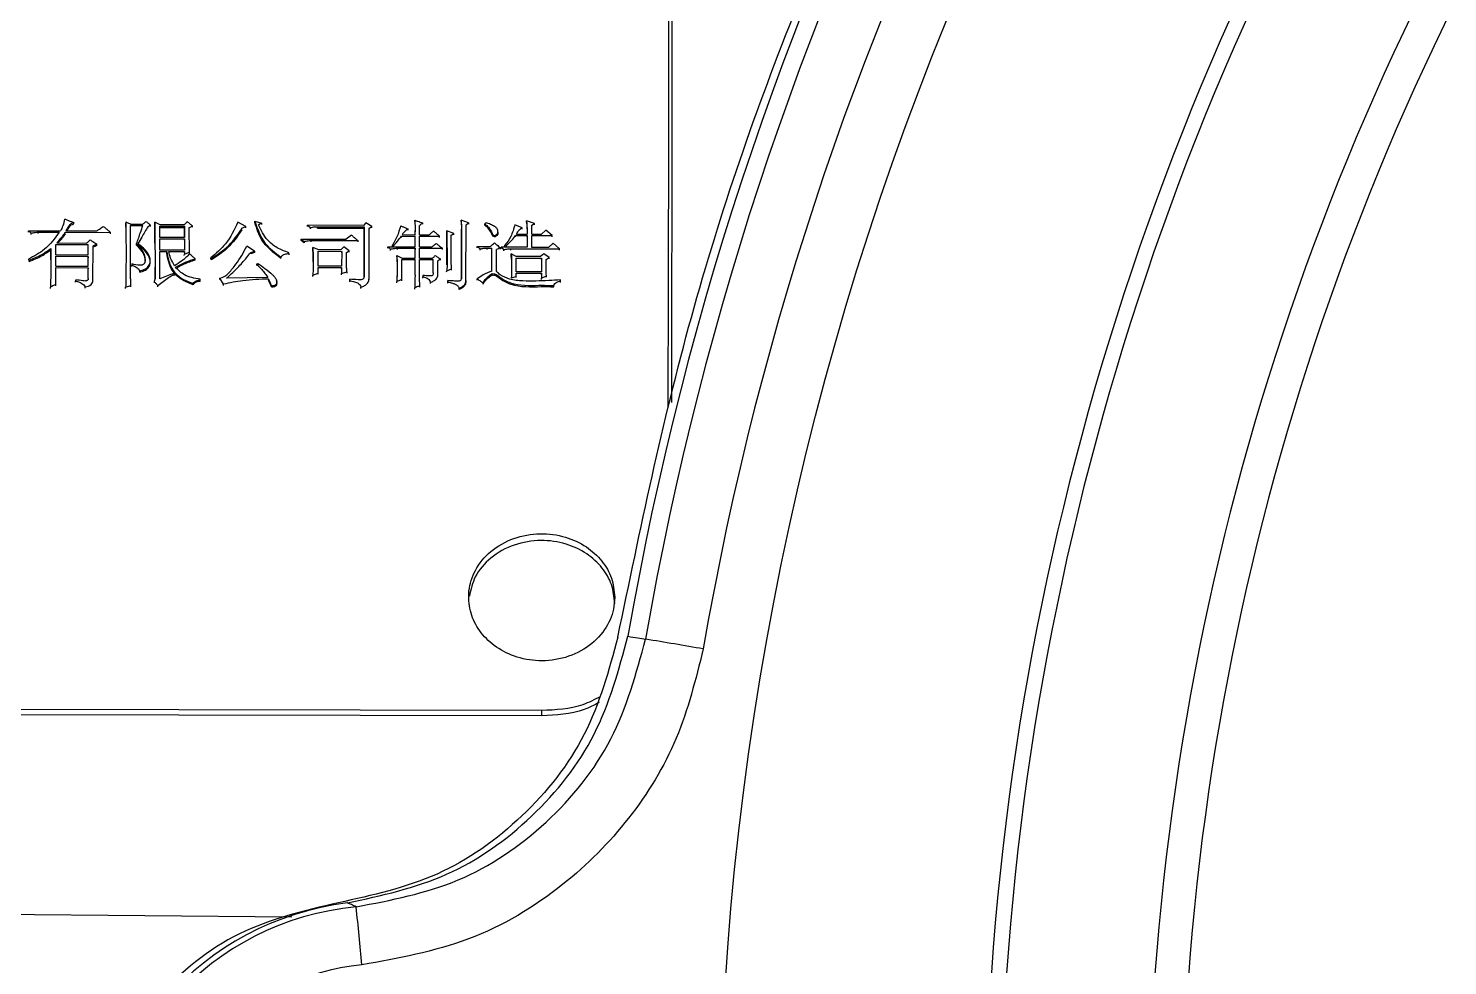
# Model space of a CAD drawing. Header units: millimetres. Extents: x 2320 to 4000, y 933 to 2121.
# Drawn here: x 2710.05 to 2753.76, y 1889.8 to 1918.67 of the extents above; entities that cross this region are included whole.
import ezdxf

# ---------------------------------------------------------------- set-up
doc = ezdxf.new("R2010")
doc.units = ezdxf.units.MM

msp = doc.modelspace()

# ---------------------------------------------------------------- linework, layer by layer
at = {"color": 7, "linetype": 'Continuous', "lineweight": 25}
for p, q in [((2710.051, 1912.391), (2710.052, 1912.433)), ((2710.052, 1912.433), (2711.036, 1912.431)), ((2711.209, 1912.43), (2712.161, 1912.429)), ((2711.447, 1912.646), (2711.447, 1912.688)), ((2713.048, 1912.711), (2713.048, 1912.669)), ((2713.05, 1912.542), (2713.048, 1912.669)), ((2713.198, 1911.195), (2713.2, 1912.596)), ((2713.2, 1912.596), (2713.578, 1912.595)), ((2713.21, 1912.64), (2713.578, 1912.639)), ((2713.729, 1912.517), (2713.73, 1912.559)), ((2714.097, 1912.576), (2714.855, 1912.575)), ((2714.097, 1912.229), (2714.097, 1912.576)), ((2714.097, 1912.534), (2714.854, 1912.533)), ((2714.844, 1912.619), (2714.108, 1912.621)), ((2714.855, 1912.575), (2714.854, 1912.228)), ((2714.854, 1912.228), (2714.854, 1912.533)), ((2716.748, 1912.562), (2716.499, 1912.696)), ((2716.628, 1912.468), (2716.629, 1912.509)), ((2716.629, 1912.509), (2716.748, 1912.562)), ((2717.029, 1912.689), (2717.029, 1912.731)), ((2718.651, 1912.562), (2718.652, 1912.603)), ((2718.652, 1912.603), (2718.738, 1912.532)), ((2720.371, 1912.6), (2718.652, 1912.603)), ((2718.738, 1912.49), (2718.738, 1912.532)), ((2718.954, 1912.558), (2720.393, 1912.556)), ((2718.954, 1912.516), (2718.954, 1912.558)), ((2718.954, 1912.516), (2720.393, 1912.514)), ((2720.447, 1912.68), (2720.371, 1912.6)), ((2720.393, 1912.556), (2720.391, 1911.021)), ((2720.391, 1911.02), (2720.393, 1912.514)), ((2720.631, 1912.564), (2720.447, 1912.68)), ((2720.543, 1910.976), (2720.544, 1912.511)), ((2720.544, 1912.511), (2720.631, 1912.564)), ((2721.745, 1912.449), (2721.745, 1912.491)), ((2721.961, 1912.313), (2721.961, 1912.446)), ((2721.961, 1912.446), (2721.961, 1912.405)), ((2722.102, 1912.313), (2722.102, 1912.597)), ((2723.151, 1912.346), (2722.935, 1912.427)), ((2723.606, 1912.674), (2723.379, 1912.763)), ((2723.389, 1912.488), (2723.388, 1910.979)), ((2723.388, 1910.978), (2723.389, 1912.446)), ((2723.389, 1912.446), (2723.389, 1912.488)), ((2723.528, 1910.943), (2723.53, 1912.612)), ((2723.53, 1912.612), (2723.606, 1912.674)), ((2724.114, 1912.604), (2724.114, 1912.647)), ((2724.513, 1912.425), (2724.513, 1912.434)), ((2725.261, 1912.52), (2725.034, 1912.618)), ((2725.261, 1912.479), (2725.261, 1912.52)), ((2725.64, 1912.662), (2725.391, 1912.742)), ((2725.553, 1912.608), (2725.64, 1912.662)), ((2725.553, 1912.333), (2725.553, 1912.608)), ((2725.985, 1912.448), (2725.856, 1912.332)), ((2726.18, 1912.287), (2725.985, 1912.448)), ((2710.138, 1912.32), (2710.138, 1912.361)), ((2710.354, 1912.388), (2711.003, 1912.386)), ((2710.354, 1912.346), (2710.354, 1912.388)), ((2710.895, 1912.013), (2711.89, 1912.011)), ((2710.895, 1911.691), (2710.895, 1912.013)), ((2710.927, 1912.057), (2711.847, 1912.055)), ((2711.187, 1912.386), (2712.583, 1912.383)), ((2711.187, 1912.345), (2711.187, 1912.386)), ((2711.89, 1911.69), (2711.89, 1912.011)), ((2713.383, 1911.994), (2713.383, 1912.035)), ((2714.854, 1912.228), (2714.097, 1912.229)), ((2714.097, 1912.185), (2714.854, 1912.184)), ((2714.097, 1911.837), (2714.097, 1912.185)), ((2714.854, 1912.184), (2714.854, 1911.836)), ((2718.456, 1912.177), (2718.543, 1912.106)), ((2718.456, 1912.177), (2719.841, 1912.174)), ((2718.456, 1912.135), (2718.456, 1912.177)), ((2718.543, 1912.064), (2718.456, 1912.135)), ((2718.759, 1912.132), (2720.198, 1912.129)), ((2718.759, 1912.091), (2718.759, 1912.132)), ((2720.003, 1912.299), (2719.841, 1912.174)), ((2721.268, 1911.953), (2721.269, 1911.994)), ((2721.539, 1912.269), (2721.961, 1912.268)), ((2721.539, 1912.228), (2721.539, 1912.269)), ((2721.561, 1912.314), (2721.961, 1912.313)), ((2721.961, 1911.939), (2721.961, 1912.268)), ((2722.102, 1912.313), (2722.394, 1912.312)), ((2722.102, 1912.268), (2722.718, 1912.267)), ((2722.102, 1911.939), (2722.102, 1912.268)), ((2723.075, 1912.293), (2723.151, 1912.346)), ((2723.075, 1911.464), (2723.075, 1912.293)), ((2724.513, 1912.392), (2724.513, 1912.416)), ((2724.73, 1911.987), (2724.773, 1911.978)), ((2724.73, 1911.946), (2724.73, 1911.987)), ((2725.055, 1912.289), (2725.412, 1912.289)), ((2725.088, 1912.334), (2725.412, 1912.333)), ((2725.412, 1912.289), (2725.412, 1911.924)), ((2725.412, 1912.248), (2725.412, 1912.289)), ((2725.552, 1911.923), (2725.553, 1912.289)), ((2725.553, 1912.333), (2725.856, 1912.332)), ((2725.553, 1912.289), (2726.18, 1912.287)), ((2726.212, 1912.056), (2726.071, 1911.922)), ((2726.407, 1911.877), (2726.212, 1912.056)), ((2710.743, 1911.848), (2710.743, 1911.888)), ((2710.894, 1911.343), (2710.895, 1911.647)), ((2710.895, 1911.691), (2711.89, 1911.69)), ((2710.895, 1911.647), (2711.89, 1911.645)), ((2711.889, 1911.341), (2711.89, 1911.645)), ((2711.89, 1911.645), (2711.889, 1911.605)), ((2712.04, 1910.901), (2712.041, 1911.966)), ((2714.096, 1910.951), (2714.097, 1911.793)), ((2714.854, 1911.836), (2714.097, 1911.837)), ((2714.097, 1911.793), (2714.313, 1911.792)), ((2714.313, 1911.752), (2714.313, 1911.792)), ((2714.378, 1911.792), (2714.854, 1911.791)), ((2714.853, 1911.671), (2714.854, 1911.711)), ((2714.854, 1911.791), (2714.854, 1911.711)), ((2715.189, 1911.528), (2715.189, 1911.568)), ((2715.665, 1911.602), (2715.686, 1911.575)), ((2715.665, 1911.562), (2715.665, 1911.602)), ((2717.017, 1911.805), (2716.779, 1911.957)), ((2716.898, 1911.761), (2717.017, 1911.805)), ((2717.017, 1911.764), (2716.898, 1911.72)), ((2716.898, 1911.721), (2716.898, 1911.761)), ((2718.077, 1911.732), (2718.077, 1911.759)), ((2718.077, 1911.732), (2718.077, 1911.692)), ((2718.997, 1911.846), (2718.813, 1911.918)), ((2718.975, 1911.802), (2719.7, 1911.8)), ((2718.975, 1911.346), (2718.975, 1911.802)), ((2719.678, 1911.845), (2718.997, 1911.846)), ((2719.765, 1911.934), (2719.678, 1911.845)), ((2719.7, 1911.8), (2719.699, 1911.344)), ((2719.927, 1911.818), (2719.765, 1911.934)), ((2719.851, 1911.764), (2719.927, 1911.818)), ((2719.851, 1911.389), (2719.851, 1911.764)), ((2721.117, 1911.94), (2721.961, 1911.939)), ((2721.117, 1911.9), (2721.117, 1911.94)), ((2721.203, 1911.828), (2721.204, 1911.869)), ((2721.301, 1911.94), (2721.301, 1911.976)), ((2721.42, 1911.895), (2721.961, 1911.894)), ((2721.42, 1911.854), (2721.42, 1911.895)), ((2721.549, 1911.547), (2721.96, 1911.546)), ((2721.549, 1910.929), (2721.549, 1911.547)), ((2721.56, 1911.592), (2721.961, 1911.591)), ((2721.96, 1911.063), (2721.96, 1911.546)), ((2721.96, 1911.506), (2721.96, 1911.546)), ((2721.961, 1911.591), (2721.961, 1911.894)), ((2721.961, 1911.894), (2721.961, 1911.854)), ((2722.101, 1911.894), (2722.805, 1911.893)), ((2722.101, 1911.591), (2722.101, 1911.894)), ((2722.101, 1911.591), (2722.501, 1911.59)), ((2722.101, 1911.546), (2722.523, 1911.545)), ((2722.101, 1911), (2722.101, 1911.546)), ((2722.102, 1911.939), (2722.48, 1911.938)), ((2722.523, 1911.133), (2722.523, 1911.545)), ((2723.875, 1911.904), (2723.876, 1911.944)), ((2723.876, 1911.944), (2724.276, 1911.944)), ((2723.962, 1911.832), (2723.962, 1911.873)), ((2724.178, 1911.899), (2724.33, 1911.899)), ((2724.178, 1911.858), (2724.178, 1911.899)), ((2724.329, 1911.193), (2724.33, 1911.899)), ((2724.33, 1911.858), (2724.33, 1911.899)), ((2724.47, 1911.175), (2724.47, 1911.854)), ((2724.611, 1911.925), (2724.698, 1911.854)), ((2725.412, 1911.924), (2724.611, 1911.925)), ((2724.611, 1911.885), (2724.611, 1911.925)), ((2724.697, 1911.813), (2724.698, 1911.854)), ((2724.914, 1911.88), (2726.407, 1911.877)), ((2724.914, 1911.839), (2724.914, 1911.88)), ((2724.929, 1911.554), (2724.924, 1911.678)), ((2725.076, 1911.639), (2724.925, 1911.719)), ((2725.075, 1911.173), (2725.076, 1911.594)), ((2725.822, 1911.637), (2725.076, 1911.639)), ((2725.076, 1911.594), (2725.855, 1911.593)), ((2726.071, 1911.922), (2725.552, 1911.923)), ((2725.931, 1911.726), (2725.822, 1911.637)), ((2725.855, 1911.593), (2725.854, 1911.172)), ((2726.093, 1911.61), (2725.931, 1911.726)), ((2725.995, 1911.548), (2726.093, 1911.61)), ((2710.072, 1911.483), (2710.072, 1911.523)), ((2710.894, 1911.343), (2711.889, 1911.341)), ((2710.894, 1911.298), (2711.889, 1911.296)), ((2710.894, 1910.778), (2710.894, 1911.298)), ((2711.889, 1910.964), (2711.889, 1911.296)), ((2711.889, 1911.296), (2711.889, 1911.257)), ((2713.242, 1911.41), (2713.241, 1911.37)), ((2713.241, 1911.335), (2713.242, 1911.374)), ((2713.242, 1911.41), (2713.242, 1911.374)), ((2713.479, 1911.155), (2713.479, 1911.195)), ((2713.8, 1911.497), (2713.8, 1911.537)), ((2713.955, 1911.002), (2713.953, 1911.309)), ((2717.082, 1911.363), (2717.082, 1911.403)), ((2718.812, 1911.068), (2718.974, 1911.131)), ((2718.974, 1911.131), (2718.975, 1911.301)), ((2719.699, 1911.344), (2718.975, 1911.346)), ((2718.975, 1911.301), (2719.699, 1911.3)), ((2719.699, 1911.3), (2719.699, 1911.121)), ((2719.699, 1911.121), (2719.862, 1911.165)), ((2719.699, 1911.081), (2719.699, 1911.121)), ((2719.862, 1911.165), (2719.861, 1911.126)), ((2722.663, 1911.079), (2722.664, 1911.509)), ((2722.933, 1911.165), (2722.934, 1911.204)), ((2722.945, 1911.392), (2722.934, 1911.204)), ((2722.934, 1911.204), (2723.085, 1911.258)), ((2725.854, 1911.172), (2725.075, 1911.173)), ((2725.075, 1911.129), (2725.854, 1911.127)), ((2725.075, 1911.03), (2725.075, 1911.129)), ((2725.854, 1911.127), (2725.854, 1910.975)), ((2710.731, 1910.659), (2710.731, 1910.697)), ((2711.889, 1910.964), (2711.889, 1910.924)), ((2712.04, 1910.863), (2712.04, 1910.901)), ((2713.046, 1910.693), (2713.208, 1910.747)), ((2713.046, 1910.655), (2713.046, 1910.693)), ((2713.955, 1910.965), (2713.955, 1911.006)), ((2714.041, 1910.707), (2714.041, 1910.745)), ((2714.539, 1911.094), (2714.539, 1911.055)), ((2715.339, 1910.874), (2715.34, 1910.913)), ((2715.34, 1910.913), (2715.34, 1910.94)), ((2715.935, 1910.975), (2715.934, 1910.936)), ((2715.935, 1910.975), (2716.053, 1910.786)), ((2716.053, 1910.786), (2716.053, 1910.748)), ((2717.427, 1910.99), (2716.151, 1910.975)), ((2717.449, 1910.945), (2717.449, 1910.906)), ((2717.693, 1910.898), (2717.693, 1910.907)), ((2718.812, 1911.029), (2718.812, 1911.068)), ((2719.948, 1910.896), (2719.948, 1910.941)), ((2719.948, 1910.941), (2719.948, 1910.902)), ((2719.948, 1910.857), (2719.948, 1910.896)), ((2720.543, 1910.935), (2720.543, 1910.976)), ((2721.397, 1910.828), (2721.397, 1910.866)), ((2721.949, 1910.638), (2721.949, 1910.677)), ((2722.198, 1911.053), (2722.198, 1911.017)), ((2722.198, 1911.053), (2722.198, 1911.014)), ((2722.198, 1910.978), (2722.198, 1911.017)), ((2722.435, 1910.808), (2722.436, 1910.846)), ((2722.663, 1911.04), (2722.663, 1911.079)), ((2722.966, 1910.854), (2722.966, 1910.899)), ((2722.966, 1910.899), (2722.966, 1910.861)), ((2722.966, 1910.816), (2722.966, 1910.854)), ((2723.388, 1910.939), (2723.388, 1910.979)), ((2723.528, 1910.903), (2723.528, 1910.943)), ((2723.874, 1910.913), (2723.875, 1910.951)), ((2724.924, 1910.985), (2725.075, 1911.03)), ((2725.854, 1910.975), (2726.006, 1911.046)), ((2725.854, 1910.936), (2725.854, 1910.975)), ((2726.438, 1910.884), (2726.438, 1910.92)), ((2726.438, 1910.845), (2726.438, 1910.884)), ((2723.322, 1910.627), (2723.322, 1910.665)), ((2725.855, 1897.495), (2688.855, 1897.563)), ((2725.857, 1897.655), (2688.857, 1897.722)), ((2725.857, 1897.655), (2725.855, 1897.495)), ((2718.169, 1891.286), (2687.717, 1891.57))]:
    msp.add_line(p, q, dxfattribs=at)
at = {"color": 7, "linetype": 'Continuous', "lineweight": 25, "flags": 128}
for points in [[(2729.838, 1955.859), (2729.837, 1955.352), (2729.836, 1954.494), (2729.833, 1953.289), (2729.83, 1951.743), (2729.827, 1949.863), (2729.823, 1947.659), (2729.818, 1945.141), (2729.813, 1942.32), (2729.807, 1939.211), (2729.8, 1935.829), (2729.794, 1932.19), (2729.786, 1928.31), (2729.779, 1924.21), (2729.771, 1919.908), (2729.762, 1915.425), (2729.753, 1910.782), (2729.746, 1906.98)], [(2713.816, 1912.603), (2713.773, 1912.581), (2713.751, 1912.57), (2713.73, 1912.559)], [(2713.816, 1912.562), (2713.816, 1912.585), (2713.816, 1912.603)], [(2713.946, 1912.659), (2713.946, 1912.682), (2713.946, 1912.701)], [(2714.854, 1912.533), (2714.855, 1912.556), (2714.855, 1912.575)], [(2715.103, 1912.541), (2715.103, 1912.565), (2715.103, 1912.583)], [(2716.747, 1912.521), (2716.748, 1912.544), (2716.748, 1912.562)], [(2717.029, 1912.731), (2717.132, 1912.699), (2717.235, 1912.668)], [(2717.235, 1912.668), (2717.234, 1912.644), (2717.234, 1912.626)], [(2720.393, 1912.514), (2720.393, 1912.537), (2720.393, 1912.556)], [(2720.631, 1912.522), (2720.631, 1912.546), (2720.631, 1912.564)], [(2721.951, 1912.715), (2721.951, 1912.738), (2721.951, 1912.757)], [(2722.199, 1912.635), (2722.2, 1912.658), (2722.2, 1912.677)], [(2722.935, 1912.385), (2722.935, 1912.408), (2722.935, 1912.427)], [(2723.379, 1912.721), (2723.379, 1912.745), (2723.379, 1912.763)], [(2723.606, 1912.674), (2723.606, 1912.65), (2723.606, 1912.632)], [(2724.511, 1912.391), (2724.514, 1912.376), (2724.506, 1912.331), (2724.48, 1912.288), (2724.441, 1912.255), (2724.423, 1912.249), (2724.404, 1912.248), (2724.384, 1912.255), (2724.36, 1912.272), (2724.343, 1912.295), (2724.285, 1912.414), (2724.208, 1912.513), (2724.114, 1912.604), (2724.114, 1912.604)], [(2725.391, 1912.7), (2725.391, 1912.723), (2725.391, 1912.742)], [(2725.639, 1912.62), (2725.639, 1912.643), (2725.64, 1912.662)], [(2711.89, 1911.97), (2711.89, 1911.993), (2711.89, 1912.011)], [(2712.161, 1912.019), (2712.116, 1911.999), (2712.079, 1911.983), (2712.041, 1911.966)], [(2712.16, 1911.978), (2712.16, 1912.001), (2712.161, 1912.019)], [(2712.583, 1912.342), (2712.583, 1912.365), (2712.583, 1912.383)], [(2714.854, 1912.143), (2714.854, 1912.165), (2714.854, 1912.184)], [(2718.543, 1912.106), (2718.543, 1912.085), (2718.543, 1912.065)], [(2720.198, 1912.129), (2720.198, 1912.106), (2720.198, 1912.088)], [(2721.269, 1911.994), (2721.285, 1911.985), (2721.301, 1911.976)], [(2721.961, 1912.227), (2721.961, 1912.25), (2721.961, 1912.268)], [(2722.718, 1912.226), (2722.718, 1912.249), (2722.718, 1912.267)], [(2723.151, 1912.305), (2723.151, 1912.328), (2723.151, 1912.346)], [(2725.055, 1912.248), (2725.055, 1912.26), (2725.055, 1912.273), (2725.055, 1912.289)], [(2726.18, 1912.246), (2726.18, 1912.269), (2726.18, 1912.287)], [(2712.16, 1911.978), (2712.101, 1911.951), (2712.041, 1911.925)], [(2714.854, 1911.751), (2714.854, 1911.773), (2714.854, 1911.791)], [(2714.854, 1911.711), (2714.935, 1911.742), (2715.016, 1911.773)], [(2715.016, 1911.732), (2715.016, 1911.755), (2715.016, 1911.773)], [(2715.686, 1911.535), (2715.686, 1911.55), (2715.686, 1911.562), (2715.686, 1911.575)], [(2717.017, 1911.805), (2717.017, 1911.782), (2717.017, 1911.764)], [(2717.828, 1911.625), (2717.828, 1911.614), (2717.828, 1911.602), (2717.828, 1911.585)], [(2718.813, 1911.877), (2718.813, 1911.9), (2718.813, 1911.918)], [(2719.7, 1911.76), (2719.7, 1911.782), (2719.7, 1911.8)], [(2719.927, 1911.777), (2719.927, 1911.8), (2719.927, 1911.818)], [(2721.398, 1911.632), (2721.398, 1911.654), (2721.398, 1911.672)], [(2722.523, 1911.505), (2722.523, 1911.527), (2722.523, 1911.545)], [(2722.739, 1911.523), (2722.739, 1911.545), (2722.739, 1911.563)], [(2722.804, 1911.852), (2722.805, 1911.875), (2722.805, 1911.893)], [(2724.589, 1911.907), (2724.545, 1911.887), (2724.508, 1911.871), (2724.47, 1911.854)], [(2724.589, 1911.867), (2724.589, 1911.889), (2724.589, 1911.907)], [(2724.773, 1911.938), (2724.773, 1911.955), (2724.773, 1911.967), (2724.773, 1911.978)], [(2724.924, 1911.678), (2724.925, 1911.701), (2724.925, 1911.719)], [(2725.855, 1911.553), (2725.855, 1911.575), (2725.855, 1911.593)], [(2726.093, 1911.57), (2726.093, 1911.592), (2726.093, 1911.61)], [(2726.407, 1911.837), (2726.407, 1911.859), (2726.407, 1911.877)], [(2714.539, 1911.094), (2714.529, 1911.108), (2714.518, 1911.121)], [(2717.082, 1911.403), (2717.09, 1911.41), (2717.102, 1911.42), (2717.114, 1911.43)], [(2718.974, 1911.092), (2718.974, 1911.113), (2718.974, 1911.131)], [(2719.699, 1911.26), (2719.699, 1911.282), (2719.699, 1911.3)], [(2723.085, 1911.218), (2723.085, 1911.24), (2723.085, 1911.258)], [(2725.854, 1911.088), (2725.854, 1911.11), (2725.854, 1911.127)], [(2710.893, 1910.739), (2710.893, 1910.76), (2710.894, 1910.778)], [(2711.499, 1910.846), (2711.499, 1910.861), (2711.499, 1910.873), (2711.499, 1910.884)], [(2711.802, 1910.666), (2711.802, 1910.676), (2711.802, 1910.687), (2711.802, 1910.704)], [(2713.208, 1910.708), (2713.208, 1910.729), (2713.208, 1910.747)], [(2713.923, 1910.871), (2713.922, 1910.861), (2713.922, 1910.851), (2713.922, 1910.832)], [(2715.123, 1910.767), (2715.123, 1910.777), (2715.123, 1910.788), (2715.123, 1910.806)], [(2717.691, 1910.867), (2717.699, 1910.828), (2717.69, 1910.773), (2717.668, 1910.735), (2717.633, 1910.706), (2717.594, 1910.693), (2717.572, 1910.693), (2717.555, 1910.698), (2717.541, 1910.708), (2717.526, 1910.729), (2717.506, 1910.782), (2717.486, 1910.831), (2717.449, 1910.905), (2717.449, 1910.905)], [(2720.293, 1910.659), (2720.294, 1910.67), (2720.294, 1910.681), (2720.294, 1910.698)], [(2721.549, 1910.89), (2721.549, 1910.911), (2721.549, 1910.929)], [(2722.111, 1910.701), (2722.111, 1910.722), (2722.111, 1910.739)], [(2724.047, 1910.826), (2724.047, 1910.815), (2724.047, 1910.805), (2724.047, 1910.787)], [(2725.075, 1910.991), (2725.075, 1911.012), (2725.075, 1911.03)], [(2726.005, 1911.007), (2726.006, 1911.029), (2726.006, 1911.046)], [(2726.232, 1910.711), (2726.232, 1910.721), (2726.232, 1910.732), (2726.232, 1910.75)]]:
    msp.add_lwpolyline(points, dxfattribs=at)
at = {"color": 7, "linetype": 'Continuous', "lineweight": 25}
msp.add_circle((2825.978, 1883.076), 94.663, dxfattribs=at)
for centre, radius, start, end in [((2825.957, 1883.039), 98.896, 99.98751, 170.15867), ((2825.975, 1883.071), 98.356, 99.97048, 170.17569), ((2825.978, 1883.076), 96.559, 99.97048, 170.17569), ((2826.239, 1883.551), 86.736, 352.83814, 187.30792), ((2826.241, 1883.555), 86.27, 352.83813, 187.30793), ((2826.248, 1883.568), 81.714, 352.48125, 187.66482), ((2826.249, 1883.569), 80.681, 352.48124, 187.66483), ((2704.862, 1752.018), 149.803, 80.01559, 80.70386), ((2720.958, 1882.904), 8.89, 96.9898, 263.1569), ((2720.976, 1882.936), 8.712, 95.4458, 264.7009), ((2490.678, 1868.371), 230.644, 5.33659, 5.78237), ((2720.979, 1882.942), 6.912, 95.4458, 264.7009)]:
    msp.add_arc(centre, radius, start, end, dxfattribs=at)
for points, knots in [([(2729.869, 1907.148), (2729.869, 1907.568), (2729.872, 1909.923), (2729.877, 1914.034), (2729.882, 1919.442), (2729.886, 1925.193), (2729.889, 1931.146), (2729.89, 1937.071), (2729.888, 1942.34), (2729.885, 1946.866), (2729.879, 1950.62), (2729.872, 1953.21), (2729.865, 1954.902), (2729.858, 1955.983), (2729.85, 1956.709), (2729.844, 1956.86), (2729.841, 1956.936)], [0, 0, 0, 0, 0.014578, 0.081755, 0.14893, 0.216107, 0.307058, 0.398277, 0.489229, 0.580182, 0.671403, 0.762355, 0.82102, 0.879684, 0.93984, 1, 1, 1, 1]), ([(2728.208, 1899.92), (2728.892, 1903.22), (2730.259, 1909.82), (2733.575, 1919.392), (2737.782, 1928.589), (2742.906, 1937.324), (2748.953, 1945.419), (2753.675, 1950.938), (2756.561, 1953.504), (2756.93, 1953.832)], [0, 0, 0, 0, 0.1626891, 0.3253783, 0.4880674, 0.6507566, 0.8134457, 0.9761349, 1, 1, 1, 1]), ([(2710.138, 1912.361), (2710.126, 1912.371), (2710.105, 1912.388), (2710.076, 1912.412), (2710.06, 1912.426), (2710.052, 1912.433)], [0, 0, 0, 0, 0.42836, 0.71418, 1, 1, 1, 1]), ([(2711.166, 1912.795), (2711.152, 1912.724), (2711.127, 1912.597), (2711.064, 1912.482), (2711.036, 1912.431)], [0, 0, 0, 0, 0.5568672, 1, 1, 1, 1]), ([(2711.166, 1912.795), (2711.197, 1912.783), (2711.259, 1912.759), (2711.353, 1912.723), (2711.416, 1912.7), (2711.447, 1912.688)], [0, 0, 0, 0, 0.328015, 0.664007, 1, 1, 1, 1]), ([(2711.209, 1912.43), (2711.23, 1912.464), (2711.265, 1912.52), (2711.311, 1912.598), (2711.364, 1912.661), (2711.419, 1912.679), (2711.447, 1912.687)], [0, 0, 0, 0, 0.334928, 0.552034, 0.77193, 1, 1, 1, 1]), ([(2711.235, 1912.43), (2711.247, 1912.45), (2711.273, 1912.492), (2711.311, 1912.555), (2711.364, 1912.619), (2711.419, 1912.636), (2711.447, 1912.645)], [0, 0, 0, 0, 0.22773, 0.479747, 0.73506, 1, 1, 1, 1]), ([(2712.161, 1912.429), (2712.187, 1912.448), (2712.232, 1912.481), (2712.297, 1912.528), (2712.336, 1912.556), (2712.356, 1912.57)], [0, 0, 0, 0, 0.400148, 0.700074, 1, 1, 1, 1]), ([(2712.356, 1912.57), (2712.381, 1912.55), (2712.431, 1912.509), (2712.506, 1912.446), (2712.557, 1912.404), (2712.583, 1912.383)], [0, 0, 0, 0, 0.32637, 0.663185, 1, 1, 1, 1]), ([(2713.048, 1912.711), (2713.054, 1912.384), (2713.062, 1911.885), (2713.055, 1911.211), (2713.049, 1910.866), (2713.046, 1910.693)], [0, 0, 0, 0, 0.489068, 0.74452, 1, 1, 1, 1]), ([(2713.048, 1912.711), (2713.063, 1912.705), (2713.093, 1912.691), (2713.147, 1912.668), (2713.186, 1912.651), (2713.21, 1912.64)], [0, 0, 0, 0, 0.277504, 0.555008, 1, 1, 1, 1]), ([(2713.383, 1912.035), (2713.403, 1912.093), (2713.443, 1912.208), (2713.508, 1912.395), (2713.553, 1912.524), (2713.578, 1912.595)], [0, 0, 0, 0, 0.309196, 0.61839, 1, 1, 1, 1]), ([(2713.73, 1912.559), (2713.699, 1912.506), (2713.637, 1912.399), (2713.535, 1912.224), (2713.465, 1912.102), (2713.426, 1912.035)], [0, 0, 0, 0, 0.306625, 0.61325, 1, 1, 1, 1]), ([(2713.578, 1912.639), (2713.591, 1912.649), (2713.613, 1912.668), (2713.646, 1912.694), (2713.666, 1912.711), (2713.676, 1912.719)], [0, 0, 0, 0, 0.3807691, 0.6903845, 1, 1, 1, 1]), ([(2713.676, 1912.719), (2713.688, 1912.709), (2713.713, 1912.688), (2713.76, 1912.65), (2713.794, 1912.622), (2713.816, 1912.603)], [0, 0, 0, 0, 0.263606, 0.527213, 1, 1, 1, 1]), ([(2713.946, 1912.701), (2713.947, 1912.521), (2713.949, 1912.15), (2713.951, 1911.681), (2713.953, 1911.295), (2713.955, 1911.102), (2713.955, 1911.006)], [0, 0, 0, 0, 0.319379, 0.6596775, 0.8298373, 1, 1, 1, 1]), ([(2714.108, 1912.621), (2714.081, 1912.634), (2714.027, 1912.661), (2713.973, 1912.687), (2713.946, 1912.701)], [0, 0, 0, 0, 0.500001, 1, 1, 1, 1]), ([(2713.949, 1912.047), (2713.949, 1912.105), (2713.948, 1912.309), (2713.947, 1912.512), (2713.946, 1912.658)], [0, 0, 0, 0, 0.2818112, 1, 1, 1, 1]), ([(2714.952, 1912.708), (2714.934, 1912.693), (2714.898, 1912.663), (2714.862, 1912.634), (2714.844, 1912.619)], [0, 0, 0, 0, 0.500001, 1, 1, 1, 1]), ([(2715.103, 1912.583), (2715.078, 1912.604), (2715.028, 1912.645), (2714.977, 1912.687), (2714.952, 1912.708)], [0, 0, 0, 0, 0.500001, 1, 1, 1, 1]), ([(2715.006, 1912.53), (2715.022, 1912.539), (2715.055, 1912.557), (2715.087, 1912.574), (2715.103, 1912.583)], [0, 0, 0, 0, 0.500002, 1, 1, 1, 1]), ([(2715.016, 1911.773), (2715.012, 1911.925), (2715.007, 1912.127), (2715.006, 1912.379), (2715.006, 1912.48), (2715.006, 1912.53)], [0, 0, 0, 0, 0.600138, 0.800068, 1, 1, 1, 1]), ([(2716.499, 1912.696), (2716.392, 1912.464), (2716.2, 1912.045), (2715.83, 1911.739), (2715.665, 1911.602)], [0, 0, 0, 0, 0.552865, 1, 1, 1, 1]), ([(2715.686, 1911.575), (2715.901, 1911.722), (2716.279, 1911.982), (2716.523, 1912.35), (2716.629, 1912.509)], [0, 0, 0, 0, 0.565351, 1, 1, 1, 1]), ([(2716.628, 1912.467), (2716.49, 1912.265), (2716.241, 1911.899), (2715.857, 1911.647), (2715.686, 1911.535)], [0, 0, 0, 0, 0.55369, 1, 1, 1, 1]), ([(2717.029, 1912.731), (2717.109, 1912.486), (2717.254, 1912.043), (2717.65, 1911.755), (2717.828, 1911.625)], [0, 0, 0, 0, 0.5503818, 1, 1, 1, 1]), ([(2717.828, 1911.584), (2717.606, 1911.754), (2717.214, 1912.052), (2717.085, 1912.496), (2717.029, 1912.688)], [0, 0, 0, 0, 0.567768, 1, 1, 1, 1]), ([(2717.235, 1912.668), (2717.22, 1912.66), (2717.197, 1912.648), (2717.164, 1912.63), (2717.146, 1912.62), (2717.137, 1912.615)], [0, 0, 0, 0, 0.4397358, 0.7198737, 1, 1, 1, 1]), ([(2718.077, 1911.759), (2717.952, 1911.803), (2717.705, 1911.89), (2717.352, 1912.176), (2717.218, 1912.45), (2717.137, 1912.615)], [0, 0, 0, 0, 0.290045, 0.572386, 1, 1, 1, 1]), ([(2718.738, 1912.532), (2718.778, 1912.541), (2718.849, 1912.557), (2718.922, 1912.558), (2718.954, 1912.558)], [0, 0, 0, 0, 0.558835, 1, 1, 1, 1]), ([(2721.518, 1912.589), (2721.484, 1912.474), (2721.424, 1912.268), (2721.316, 1912.078), (2721.269, 1911.994)], [0, 0, 0, 0, 0.557381, 1, 1, 1, 1]), ([(2721.518, 1912.589), (2721.548, 1912.576), (2721.601, 1912.553), (2721.677, 1912.521), (2721.722, 1912.501), (2721.745, 1912.491)], [0, 0, 0, 0, 0.397712, 0.698856, 1, 1, 1, 1]), ([(2721.561, 1912.314), (2721.578, 1912.337), (2721.606, 1912.375), (2721.65, 1912.424), (2721.692, 1912.464), (2721.727, 1912.482), (2721.745, 1912.491)], [0, 0, 0, 0, 0.335639, 0.554348, 0.775254, 1, 1, 1, 1]), ([(2721.951, 1912.757), (2721.954, 1912.721), (2721.959, 1912.651), (2721.961, 1912.548), (2721.961, 1912.48), (2721.961, 1912.446)], [0, 0, 0, 0, 0.349478, 0.674651, 1, 1, 1, 1]), ([(2721.951, 1912.757), (2721.982, 1912.747), (2722.04, 1912.728), (2722.122, 1912.702), (2722.174, 1912.685), (2722.2, 1912.677)], [0, 0, 0, 0, 0.378869, 0.689434, 1, 1, 1, 1]), ([(2722.2, 1912.677), (2722.187, 1912.667), (2722.165, 1912.648), (2722.132, 1912.622), (2722.112, 1912.605), (2722.102, 1912.597)], [0, 0, 0, 0, 0.380769, 0.690385, 1, 1, 1, 1]), ([(2722.394, 1912.312), (2722.406, 1912.322), (2722.431, 1912.343), (2722.478, 1912.381), (2722.513, 1912.409), (2722.535, 1912.427)], [0, 0, 0, 0, 0.26361, 0.527219, 1, 1, 1, 1]), ([(2722.535, 1912.427), (2722.559, 1912.406), (2722.601, 1912.369), (2722.663, 1912.316), (2722.7, 1912.283), (2722.718, 1912.267)], [0, 0, 0, 0, 0.392599, 0.6963, 1, 1, 1, 1]), ([(2722.935, 1912.427), (2722.939, 1912.268), (2722.944, 1912.029), (2722.945, 1911.684), (2722.945, 1911.498), (2722.945, 1911.392)], [0, 0, 0, 0, 0.462622, 0.693931, 1, 1, 1, 1]), ([(2723.379, 1912.763), (2723.381, 1912.733), (2723.385, 1912.672), (2723.388, 1912.58), (2723.389, 1912.519), (2723.389, 1912.488)], [0, 0, 0, 0, 0.331886, 0.665867, 1, 1, 1, 1]), ([(2723.379, 1912.721), (2723.381, 1912.69), (2723.385, 1912.63), (2723.388, 1912.538), (2723.389, 1912.477), (2723.389, 1912.446)], [0, 0, 0, 0, 0.332348, 0.666098, 1, 1, 1, 1]), ([(2724.114, 1912.647), (2724.152, 1912.613), (2724.248, 1912.527), (2724.309, 1912.404), (2724.351, 1912.322), (2724.371, 1912.304), (2724.389, 1912.293), (2724.411, 1912.288), (2724.431, 1912.291), (2724.457, 1912.305), (2724.485, 1912.332), (2724.51, 1912.373), (2724.517, 1912.422), (2724.507, 1912.47), (2724.472, 1912.522), (2724.397, 1912.578), (2724.283, 1912.633), (2724.192, 1912.666), (2724.147, 1912.682)], [0, 0, 0, 0, 0.132576, 0.339199, 0.368942, 0.383767, 0.408892, 0.423885, 0.438973, 0.45932, 0.498147, 0.542368, 0.587069, 0.63299, 0.675109, 0.75468, 0.876187, 1, 1, 1, 1]), ([(2724.114, 1912.647), (2724.117, 1912.65), (2724.124, 1912.657), (2724.135, 1912.669), (2724.143, 1912.678), (2724.147, 1912.682)], [0, 0, 0, 0, 0.2528387, 0.6263951, 1, 1, 1, 1]), ([(2725.034, 1912.618), (2724.999, 1912.493), (2724.937, 1912.267), (2724.794, 1912.073), (2724.73, 1911.987)], [0, 0, 0, 0, 0.555082, 1, 1, 1, 1]), ([(2725.088, 1912.334), (2725.11, 1912.375), (2725.141, 1912.434), (2725.201, 1912.501), (2725.241, 1912.514), (2725.261, 1912.52)], [0, 0, 0, 0, 0.55151, 0.77279, 1, 1, 1, 1]), ([(2725.391, 1912.742), (2725.396, 1912.701), (2725.406, 1912.619), (2725.411, 1912.483), (2725.412, 1912.387), (2725.412, 1912.333)], [0, 0, 0, 0, 0.301938, 0.603838, 1, 1, 1, 1]), ([(2725.391, 1912.699), (2725.396, 1912.659), (2725.406, 1912.578), (2725.41, 1912.456), (2725.411, 1912.374), (2725.411, 1912.333)], [0, 0, 0, 0, 0.333438, 0.666838, 1, 1, 1, 1]), ([(2711.003, 1912.386), (2710.865, 1912.198), (2710.613, 1911.858), (2710.225, 1911.651), (2710.051, 1911.559)], [0, 0, 0, 0, 0.551948, 1, 1, 1, 1]), ([(2710.138, 1912.361), (2710.178, 1912.37), (2710.249, 1912.386), (2710.322, 1912.387), (2710.354, 1912.388)], [0, 0, 0, 0, 0.558835, 1, 1, 1, 1]), ([(2710.927, 1912.057), (2710.97, 1912.104), (2711.038, 1912.181), (2711.122, 1912.292), (2711.166, 1912.355), (2711.187, 1912.386)], [0, 0, 0, 0, 0.451239, 0.725379, 1, 1, 1, 1]), ([(2711.187, 1912.344), (2711.151, 1912.292), (2711.093, 1912.209), (2711.016, 1912.115), (2710.977, 1912.072), (2710.964, 1912.057)], [0, 0, 0, 0, 0.525062, 0.837836, 1, 1, 1, 1]), ([(2711.847, 1912.055), (2711.859, 1912.066), (2711.883, 1912.088), (2711.919, 1912.12), (2711.943, 1912.142), (2711.955, 1912.153)], [0, 0, 0, 0, 0.327554, 0.663777, 1, 1, 1, 1]), ([(2711.955, 1912.153), (2711.982, 1912.136), (2712.03, 1912.104), (2712.098, 1912.06), (2712.14, 1912.033), (2712.161, 1912.019)], [0, 0, 0, 0, 0.395864, 0.697932, 1, 1, 1, 1]), ([(2713.383, 1912.035), (2713.441, 1911.971), (2713.544, 1911.858), (2713.635, 1911.674), (2713.647, 1911.539), (2713.639, 1911.455), (2713.617, 1911.414), (2713.588, 1911.388), (2713.543, 1911.37), (2713.423, 1911.374), (2713.321, 1911.394), (2713.242, 1911.41)], [0, 0, 0, 0, 0.23749, 0.42213, 0.564767, 0.621672, 0.660734, 0.693271, 0.725998, 0.787152, 1, 1, 1, 1]), ([(2713.383, 1911.993), (2713.44, 1911.93), (2713.542, 1911.816), (2713.631, 1911.65), (2713.636, 1911.554), (2713.637, 1911.522)], [0, 0, 0, 0, 0.463559, 0.823135, 1, 1, 1, 1]), ([(2713.479, 1911.195), (2713.528, 1911.21), (2713.625, 1911.24), (2713.753, 1911.325), (2713.81, 1911.461), (2713.793, 1911.648), (2713.662, 1911.856), (2713.506, 1911.975), (2713.426, 1912.035)], [0, 0, 0, 0, 0.127311, 0.25064, 0.376347, 0.501102, 0.745819, 1, 1, 1, 1]), ([(2713.479, 1911.154), (2713.528, 1911.169), (2713.624, 1911.199), (2713.752, 1911.284), (2713.81, 1911.42), (2713.793, 1911.607), (2713.662, 1911.815), (2713.505, 1911.933), (2713.426, 1911.993)], [0, 0, 0, 0, 0.127389, 0.250753, 0.376419, 0.501111, 0.745773, 1, 1, 1, 1]), ([(2718.543, 1912.106), (2718.583, 1912.114), (2718.654, 1912.13), (2718.727, 1912.131), (2718.759, 1912.132)], [0, 0, 0, 0, 0.5588391, 1, 1, 1, 1]), ([(2720.003, 1912.299), (2720.027, 1912.278), (2720.072, 1912.239), (2720.137, 1912.183), (2720.178, 1912.147), (2720.198, 1912.129)], [0, 0, 0, 0, 0.371336, 0.685668, 1, 1, 1, 1]), ([(2721.301, 1911.976), (2721.322, 1911.999), (2721.375, 1912.058), (2721.455, 1912.156), (2721.511, 1912.231), (2721.539, 1912.269)], [0, 0, 0, 0, 0.249893, 0.624561, 1, 1, 1, 1]), ([(2722.48, 1911.938), (2722.493, 1911.948), (2722.517, 1911.968), (2722.561, 1912.004), (2722.591, 1912.029), (2722.61, 1912.045)], [0, 0, 0, 0, 0.285577, 0.571154, 1, 1, 1, 1]), ([(2722.61, 1912.045), (2722.635, 1912.025), (2722.68, 1911.99), (2722.745, 1911.939), (2722.785, 1911.908), (2722.805, 1911.893)], [0, 0, 0, 0, 0.390379, 0.695189, 1, 1, 1, 1]), ([(2722.944, 1911.388), (2722.944, 1911.456), (2722.944, 1911.544), (2722.944, 1911.651), (2722.944, 1911.711), (2722.944, 1911.771), (2722.944, 1911.851), (2722.943, 1912.056), (2722.938, 1912.24), (2722.935, 1912.385)], [0, 0, 0, 0, 0.203596, 0.263608, 0.323621, 0.383633, 0.443646, 0.563671, 1, 1, 1, 1]), ([(2724.276, 1911.944), (2724.288, 1911.954), (2724.312, 1911.975), (2724.355, 1912.014), (2724.386, 1912.042), (2724.406, 1912.059)], [0, 0, 0, 0, 0.275028, 0.550056, 1, 1, 1, 1]), ([(2724.406, 1912.059), (2724.43, 1912.039), (2724.473, 1912.003), (2724.535, 1911.953), (2724.571, 1911.922), (2724.589, 1911.907)], [0, 0, 0, 0, 0.403163, 0.701581, 1, 1, 1, 1]), ([(2724.773, 1911.978), (2724.833, 1912.032), (2724.939, 1912.127), (2725.02, 1912.24), (2725.055, 1912.289)], [0, 0, 0, 0, 0.5632806, 1, 1, 1, 1]), ([(2710.051, 1911.559), (2710.054, 1911.553), (2710.061, 1911.541), (2710.069, 1911.529), (2710.072, 1911.523)], [0, 0, 0, 0, 0.500751, 1, 1, 1, 1]), ([(2710.072, 1911.523), (2710.207, 1911.579), (2710.445, 1911.678), (2710.653, 1911.824), (2710.743, 1911.888)], [0, 0, 0, 0, 0.5634054, 1, 1, 1, 1]), ([(2710.072, 1911.482), (2710.206, 1911.538), (2710.445, 1911.637), (2710.653, 1911.783), (2710.743, 1911.847)], [0, 0, 0, 0, 0.563449, 1, 1, 1, 1]), ([(2710.743, 1911.888), (2710.743, 1911.784), (2710.742, 1911.575), (2710.742, 1911.178), (2710.735, 1910.885), (2710.731, 1910.697)], [0, 0, 0, 0, 0.263974, 0.527948, 1, 1, 1, 1]), ([(2710.742, 1911.597), (2710.742, 1911.516), (2710.741, 1911.37), (2710.74, 1911.207), (2710.739, 1911.128), (2710.739, 1911.112)], [0, 0, 0, 0, 0.497466, 0.899335, 1, 1, 1, 1]), ([(2710.742, 1911.538), (2710.742, 1911.59), (2710.743, 1911.667), (2710.743, 1911.77), (2710.743, 1911.821), (2710.743, 1911.847)], [0, 0, 0, 0, 0.499765, 0.749882, 1, 1, 1, 1]), ([(2714.313, 1911.792), (2714.333, 1911.675), (2714.373, 1911.439), (2714.546, 1911.13), (2714.822, 1910.923), (2715.022, 1910.845), (2715.123, 1910.806)], [0, 0, 0, 0, 0.271409, 0.54611, 0.770558, 1, 1, 1, 1]), ([(2715.123, 1910.766), (2714.995, 1910.818), (2714.745, 1910.92), (2714.402, 1911.251), (2714.346, 1911.563), (2714.313, 1911.751)], [0, 0, 0, 0, 0.291427, 0.572864, 1, 1, 1, 1]), ([(2714.551, 1911.354), (2714.506, 1911.432), (2714.426, 1911.571), (2714.393, 1911.725), (2714.378, 1911.792)], [0, 0, 0, 0, 0.561781, 1, 1, 1, 1]), ([(2715.016, 1911.72), (2714.937, 1911.644), (2714.795, 1911.507), (2714.626, 1911.401), (2714.551, 1911.354)], [0, 0, 0, 0, 0.556475, 1, 1, 1, 1]), ([(2714.583, 1911.309), (2714.69, 1911.369), (2714.881, 1911.477), (2715.094, 1911.54), (2715.189, 1911.568)], [0, 0, 0, 0, 0.558168, 1, 1, 1, 1]), ([(2715.189, 1911.568), (2715.16, 1911.593), (2715.102, 1911.644), (2715.045, 1911.694), (2715.016, 1911.72)], [0, 0, 0, 0, 0.499715, 1, 1, 1, 1]), ([(2715.935, 1910.975), (2715.992, 1910.99), (2716.105, 1911.019), (2716.27, 1911.184), (2716.517, 1911.48), (2716.675, 1911.769), (2716.779, 1911.957)], [0, 0, 0, 0, 0.124706, 0.247159, 0.50724, 1, 1, 1, 1]), ([(2716.151, 1910.975), (2716.218, 1911.033), (2716.388, 1911.183), (2716.641, 1911.444), (2716.812, 1911.655), (2716.898, 1911.761)], [0, 0, 0, 0, 0.242722, 0.620116, 1, 1, 1, 1]), ([(2717.828, 1911.625), (2717.848, 1911.648), (2717.882, 1911.686), (2717.95, 1911.715), (2718.012, 1911.73), (2718.056, 1911.731), (2718.077, 1911.732)], [0, 0, 0, 0, 0.329138, 0.549704, 0.774066, 1, 1, 1, 1]), ([(2718.813, 1911.918), (2718.818, 1911.799), (2718.826, 1911.598), (2718.822, 1911.315), (2718.816, 1911.151), (2718.812, 1911.068)], [0, 0, 0, 0, 0.420758, 0.710282, 1, 1, 1, 1]), ([(2718.823, 1911.472), (2718.822, 1911.528), (2718.821, 1911.663), (2718.816, 1911.798), (2718.813, 1911.877)], [0, 0, 0, 0, 0.417043, 1, 1, 1, 1]), ([(2721.204, 1911.869), (2721.191, 1911.879), (2721.171, 1911.896), (2721.142, 1911.92), (2721.125, 1911.934), (2721.117, 1911.94)], [0, 0, 0, 0, 0.42836, 0.71418, 1, 1, 1, 1]), ([(2721.204, 1911.869), (2721.243, 1911.878), (2721.315, 1911.893), (2721.388, 1911.895), (2721.42, 1911.895)], [0, 0, 0, 0, 0.558835, 1, 1, 1, 1]), ([(2721.398, 1911.672), (2721.403, 1911.566), (2721.41, 1911.38), (2721.408, 1911.111), (2721.401, 1910.948), (2721.397, 1910.866)], [0, 0, 0, 0, 0.394437, 0.697091, 1, 1, 1, 1]), ([(2721.398, 1911.672), (2721.413, 1911.665), (2721.442, 1911.65), (2721.496, 1911.623), (2721.536, 1911.604), (2721.56, 1911.592)], [0, 0, 0, 0, 0.27079, 0.54158, 1, 1, 1, 1]), ([(2721.4, 1911.582), (2721.4, 1911.582), (2721.4, 1911.582), (2721.4, 1911.58), (2721.403, 1911.494), (2721.408, 1911.296), (2721.405, 1911.107), (2721.403, 1911.015), (2721.401, 1910.971), (2721.4, 1910.938), (2721.399, 1910.915), (2721.399, 1910.901)], [0, 0, 0, 0, 0.004343, 0.010211, 0.02284, 0.478447, 0.728254, 0.844397, 0.892036, 0.932279, 1, 1, 1, 1]), ([(2722.501, 1911.59), (2722.512, 1911.601), (2722.53, 1911.62), (2722.556, 1911.647), (2722.57, 1911.662), (2722.577, 1911.67)], [0, 0, 0, 0, 0.4303518, 0.7151759, 1, 1, 1, 1]), ([(2722.577, 1911.67), (2722.604, 1911.652), (2722.645, 1911.625), (2722.699, 1911.589), (2722.726, 1911.571), (2722.739, 1911.563)], [0, 0, 0, 0, 0.4999999, 0.75, 1, 1, 1, 1]), ([(2722.739, 1911.563), (2722.733, 1911.558), (2722.72, 1911.549), (2722.701, 1911.536), (2722.683, 1911.522), (2722.67, 1911.513), (2722.664, 1911.509)], [0, 0, 0, 0, 0.25, 0.5, 0.75, 1, 1, 1, 1]), ([(2723.962, 1911.873), (2723.95, 1911.883), (2723.929, 1911.9), (2723.9, 1911.924), (2723.884, 1911.937), (2723.876, 1911.944)], [0, 0, 0, 0, 0.428361, 0.71418, 1, 1, 1, 1]), ([(2723.962, 1911.873), (2724.002, 1911.882), (2724.073, 1911.897), (2724.146, 1911.899), (2724.178, 1911.899)], [0, 0, 0, 0, 0.558835, 1, 1, 1, 1]), ([(2724.698, 1911.854), (2724.737, 1911.862), (2724.809, 1911.878), (2724.882, 1911.879), (2724.914, 1911.88)], [0, 0, 0, 0, 0.558835, 1, 1, 1, 1]), ([(2724.925, 1911.719), (2724.929, 1911.632), (2724.936, 1911.467), (2724.935, 1911.222), (2724.928, 1911.064), (2724.924, 1910.985)], [0, 0, 0, 0, 0.357248, 0.678403, 1, 1, 1, 1]), ([(2724.929, 1911.557), (2724.931, 1911.49), (2724.934, 1911.377), (2724.933, 1911.234), (2724.93, 1911.128), (2724.929, 1911.093), (2724.928, 1911.073)], [0, 0, 0, 0, 0.425746, 0.708675, 0.830101, 1, 1, 1, 1]), ([(2726.006, 1911.046), (2726.002, 1911.127), (2725.997, 1911.251), (2725.996, 1911.418), (2725.995, 1911.504), (2725.995, 1911.548)], [0, 0, 0, 0, 0.482176, 0.741075, 1, 1, 1, 1]), ([(2710.742, 1911.538), (2710.742, 1911.504), (2710.742, 1911.452), (2710.741, 1911.39), (2710.741, 1911.36), (2710.741, 1911.346), (2710.741, 1911.342), (2710.741, 1911.341), (2710.741, 1911.341), (2710.741, 1911.341), (2710.741, 1911.341)], [0, 0, 0, 0, 0.513943, 0.774294, 0.919323, 0.982248, 0.991202, 0.997355, 0.999541, 1, 1, 1, 1]), ([(2713.208, 1910.747), (2713.206, 1910.809), (2713.201, 1910.915), (2713.199, 1911.065), (2713.198, 1911.152), (2713.198, 1911.195)], [0, 0, 0, 0, 0.419118, 0.709539, 1, 1, 1, 1]), ([(2713.242, 1911.374), (2713.276, 1911.362), (2713.332, 1911.341), (2713.402, 1911.298), (2713.451, 1911.252), (2713.47, 1911.214), (2713.479, 1911.195)], [0, 0, 0, 0, 0.348649, 0.570981, 0.788219, 1, 1, 1, 1]), ([(2714.518, 1911.121), (2714.447, 1911.093), (2714.307, 1911.036), (2714.166, 1910.98), (2714.096, 1910.951)], [0, 0, 0, 0, 0.5, 1, 1, 1, 1]), ([(2715.34, 1910.94), (2715.17, 1910.969), (2714.873, 1911.02), (2714.67, 1911.222), (2714.583, 1911.309)], [0, 0, 0, 0, 0.5699995, 1, 1, 1, 1]), ([(2715.189, 1911.527), (2715.069, 1911.489), (2714.875, 1911.429), (2714.699, 1911.331), (2714.631, 1911.294)], [0, 0, 0, 0, 0.612523, 1, 1, 1, 1]), ([(2717.082, 1911.403), (2717.134, 1911.348), (2717.222, 1911.255), (2717.339, 1911.117), (2717.398, 1911.033), (2717.427, 1910.99)], [0, 0, 0, 0, 0.420999, 0.709933, 1, 1, 1, 1]), ([(2717.114, 1911.43), (2717.189, 1911.378), (2717.347, 1911.269), (2717.526, 1911.13), (2717.639, 1911.009), (2717.687, 1910.937), (2717.703, 1910.868), (2717.694, 1910.816), (2717.671, 1910.773), (2717.636, 1910.745), (2717.601, 1910.732), (2717.574, 1910.732), (2717.555, 1910.737), (2717.538, 1910.749), (2717.52, 1910.777), (2717.508, 1910.821), (2717.483, 1910.88), (2717.462, 1910.921), (2717.449, 1910.945)], [0, 0, 0, 0, 0.208327, 0.438579, 0.516155, 0.594141, 0.638967, 0.683977, 0.718613, 0.753484, 0.783868, 0.800043, 0.813274, 0.826566, 0.846387, 0.891603, 0.934124, 1, 1, 1, 1]), ([(2719.862, 1911.165), (2719.859, 1911.196), (2719.855, 1911.248), (2719.852, 1911.323), (2719.851, 1911.367), (2719.851, 1911.389)], [0, 0, 0, 0, 0.411846, 0.705868, 1, 1, 1, 1]), ([(2722.523, 1911.133), (2722.522, 1911.12), (2722.521, 1911.094), (2722.499, 1911.053), (2722.448, 1911.041), (2722.349, 1911.048), (2722.265, 1911.051), (2722.198, 1911.053)], [0, 0, 0, 0, 0.111188, 0.223572, 0.352358, 0.48582, 1, 1, 1, 1]), ([(2723.085, 1911.258), (2723.084, 1911.275), (2723.081, 1911.311), (2723.077, 1911.379), (2723.076, 1911.43), (2723.075, 1911.464)], [0, 0, 0, 0, 0.2577224, 0.5154519, 1, 1, 1, 1]), ([(2724.329, 1911.193), (2724.236, 1911.158), (2724.072, 1911.098), (2723.935, 1910.996), (2723.875, 1910.951)], [0, 0, 0, 0, 0.564353, 1, 1, 1, 1]), ([(2724.047, 1910.826), (2724.071, 1910.862), (2724.127, 1910.947), (2724.219, 1911.032), (2724.293, 1911.091), (2724.34, 1911.112), (2724.389, 1911.114), (2724.479, 1911.083), (2724.629, 1910.956), (2725.047, 1910.732), (2725.638, 1910.758), (2726.08, 1910.752), (2726.232, 1910.75)], [0, 0, 0, 0, 0.056836, 0.13451, 0.160696, 0.17921, 0.197944, 0.220552, 0.296632, 0.448409, 0.809055, 1, 1, 1, 1]), ([(2726.438, 1910.92), (2726.318, 1910.913), (2725.934, 1910.89), (2725.41, 1910.871), (2724.898, 1910.919), (2724.622, 1911.04), (2724.507, 1911.141), (2724.469, 1911.174)], [0, 0, 0, 0, 0.176102, 0.564603, 0.766922, 0.923793, 1, 1, 1, 1]), ([(2710.894, 1910.778), (2710.879, 1910.77), (2710.85, 1910.756), (2710.795, 1910.729), (2710.756, 1910.71), (2710.731, 1910.697)], [0, 0, 0, 0, 0.270793, 0.541585, 1, 1, 1, 1]), ([(2711.51, 1910.92), (2711.509, 1910.914), (2711.505, 1910.902), (2711.501, 1910.89), (2711.499, 1910.884)], [0, 0, 0, 0, 0.499999, 1, 1, 1, 1]), ([(2711.499, 1910.884), (2711.542, 1910.874), (2711.61, 1910.857), (2711.698, 1910.816), (2711.764, 1910.769), (2711.79, 1910.726), (2711.802, 1910.704)], [0, 0, 0, 0, 0.3484544, 0.571203, 0.7891247, 1, 1, 1, 1]), ([(2711.889, 1910.964), (2711.888, 1910.951), (2711.887, 1910.929), (2711.866, 1910.905), (2711.816, 1910.879), (2711.69, 1910.899), (2711.582, 1910.912), (2711.51, 1910.92)], [0, 0, 0, 0, 0.100649, 0.162017, 0.226226, 0.489486, 1, 1, 1, 1]), ([(2711.802, 1910.704), (2711.87, 1910.72), (2711.964, 1910.741), (2712.033, 1910.833), (2712.038, 1910.879), (2712.04, 1910.901)], [0, 0, 0, 0, 0.57516, 0.790026, 1, 1, 1, 1]), ([(2713.955, 1911.006), (2713.954, 1910.98), (2713.951, 1910.933), (2713.931, 1910.89), (2713.923, 1910.871)], [0, 0, 0, 0, 0.557581, 1, 1, 1, 1]), ([(2713.923, 1910.871), (2713.942, 1910.85), (2713.982, 1910.808), (2714.022, 1910.766), (2714.041, 1910.745)], [0, 0, 0, 0, 0.499999, 1, 1, 1, 1]), ([(2714.041, 1910.745), (2714.095, 1910.789), (2714.199, 1910.876), (2714.367, 1910.991), (2714.482, 1911.06), (2714.539, 1911.094)], [0, 0, 0, 0, 0.344405, 0.671635, 1, 1, 1, 1]), ([(2715.123, 1910.806), (2715.139, 1910.828), (2715.166, 1910.864), (2715.226, 1910.893), (2715.281, 1910.909), (2715.32, 1910.912), (2715.34, 1910.913)], [0, 0, 0, 0, 0.327603, 0.548378, 0.773257, 1, 1, 1, 1]), ([(2715.339, 1910.873), (2715.309, 1910.87), (2715.26, 1910.866), (2715.197, 1910.841), (2715.151, 1910.81), (2715.132, 1910.781), (2715.123, 1910.766)], [0, 0, 0, 0, 0.348959, 0.571655, 0.788907, 1, 1, 1, 1]), ([(2717.449, 1910.945), (2717.184, 1910.937), (2716.713, 1910.922), (2716.254, 1910.827), (2716.053, 1910.786)], [0, 0, 0, 0, 0.563476, 1, 1, 1, 1]), ([(2720.391, 1911.021), (2720.389, 1911.005), (2720.384, 1910.98), (2720.362, 1910.951), (2720.307, 1910.917), (2720.158, 1910.926), (2720.032, 1910.935), (2719.948, 1910.941)], [0, 0, 0, 0, 0.101198, 0.163077, 0.226913, 0.489011, 1, 1, 1, 1]), ([(2719.948, 1910.896), (2720.029, 1910.881), (2720.142, 1910.86), (2720.263, 1910.778), (2720.283, 1910.724), (2720.294, 1910.698)], [0, 0, 0, 0, 0.573069, 0.791053, 1, 1, 1, 1]), ([(2720.294, 1910.698), (2720.333, 1910.711), (2720.409, 1910.737), (2720.494, 1910.808), (2720.537, 1910.893), (2720.541, 1910.948), (2720.543, 1910.976)], [0, 0, 0, 0, 0.291641, 0.573732, 0.788274, 1, 1, 1, 1]), ([(2721.549, 1910.929), (2721.534, 1910.923), (2721.503, 1910.91), (2721.453, 1910.889), (2721.417, 1910.875), (2721.397, 1910.866)], [0, 0, 0, 0, 0.30079, 0.601581, 1, 1, 1, 1]), ([(2721.96, 1911.063), (2721.958, 1911.009), (2721.956, 1910.918), (2721.952, 1910.79), (2721.95, 1910.714), (2721.949, 1910.677)], [0, 0, 0, 0, 0.414999, 0.707499, 1, 1, 1, 1]), ([(2722.111, 1910.739), (2722.096, 1910.733), (2722.065, 1910.721), (2722.011, 1910.701), (2721.972, 1910.686), (2721.949, 1910.677)], [0, 0, 0, 0, 0.283865, 0.567729, 1, 1, 1, 1]), ([(2722.111, 1910.739), (2722.108, 1910.771), (2722.103, 1910.83), (2722.101, 1910.917), (2722.101, 1910.972), (2722.101, 1911)], [0, 0, 0, 0, 0.367164, 0.6835, 1, 1, 1, 1]), ([(2722.198, 1911.017), (2722.234, 1911.008), (2722.292, 1910.992), (2722.367, 1910.955), (2722.41, 1910.904), (2722.427, 1910.866), (2722.436, 1910.846)], [0, 0, 0, 0, 0.350808, 0.573679, 0.788817, 1, 1, 1, 1]), ([(2722.436, 1910.846), (2722.469, 1910.858), (2722.534, 1910.882), (2722.611, 1910.938), (2722.657, 1911.008), (2722.661, 1911.056), (2722.663, 1911.079)], [0, 0, 0, 0, 0.290906, 0.5739, 0.788992, 1, 1, 1, 1]), ([(2723.388, 1910.979), (2723.387, 1910.964), (2723.385, 1910.94), (2723.368, 1910.909), (2723.335, 1910.886), (2723.284, 1910.879), (2723.214, 1910.882), (2723.107, 1910.887), (2723.021, 1910.895), (2722.966, 1910.899)], [0, 0, 0, 0, 0.101022, 0.16229, 0.225577, 0.345591, 0.4673, 0.658589, 1, 1, 1, 1]), ([(2722.966, 1910.854), (2723.014, 1910.844), (2723.093, 1910.826), (2723.2, 1910.791), (2723.277, 1910.739), (2723.308, 1910.69), (2723.322, 1910.665)], [0, 0, 0, 0, 0.348257, 0.572012, 0.789055, 1, 1, 1, 1]), ([(2723.322, 1910.665), (2723.357, 1910.68), (2723.425, 1910.71), (2723.517, 1910.804), (2723.524, 1910.891), (2723.528, 1910.943)], [0, 0, 0, 0, 0.292444, 0.574659, 1, 1, 1, 1]), ([(2723.528, 1910.903), (2723.527, 1910.87), (2723.526, 1910.804), (2723.462, 1910.693), (2723.376, 1910.651), (2723.322, 1910.625)], [0, 0, 0, 0, 0.271788, 0.547924, 1, 1, 1, 1]), ([(2724.047, 1910.826), (2724.019, 1910.847), (2723.961, 1910.889), (2723.903, 1910.931), (2723.875, 1910.951)], [0, 0, 0, 0, 0.500034, 1, 1, 1, 1]), ([(2724.047, 1910.786), (2724.071, 1910.822), (2724.127, 1910.907), (2724.219, 1910.992), (2724.294, 1911.051), (2724.34, 1911.072), (2724.39, 1911.073), (2724.481, 1911.042), (2724.632, 1910.913), (2725.075, 1910.682), (2725.665, 1910.717), (2726.104, 1910.712), (2726.232, 1910.71)], [0, 0, 0, 0, 0.056759, 0.134911, 0.161237, 0.179521, 0.198009, 0.22074, 0.297957, 0.452198, 0.839526, 1, 1, 1, 1]), ([(2726.232, 1910.75), (2726.241, 1910.77), (2726.259, 1910.813), (2726.337, 1910.86), (2726.399, 1910.875), (2726.438, 1910.884)], [0, 0, 0, 0, 0.267154, 0.547116, 1, 1, 1, 1]), ([(2728.111, 1901.147), (2728.091, 1901.346), (2728.05, 1901.747), (2727.729, 1902.289), (2727.241, 1902.734), (2726.582, 1903.037), (2725.801, 1903.143), (2724.988, 1902.999), (2724.276, 1902.601), (2723.79, 1902.016), (2723.583, 1901.36), (2723.629, 1900.726), (2723.884, 1900.156), (2724.324, 1899.676), (2724.937, 1899.323), (2725.689, 1899.153), (2726.505, 1899.223), (2727.262, 1899.555), (2727.819, 1900.101), (2728.08, 1900.673), (2728.103, 1901.025), (2728.111, 1901.147)], [0, 0, 0, 0, 0.046279, 0.092724, 0.141724, 0.195202, 0.253702, 0.315281, 0.376932, 0.43439, 0.485836, 0.533043, 0.57924, 0.627325, 0.679266, 0.736373, 0.797512, 0.859391, 0.918431, 0.971633, 1, 1, 1, 1]), ([(2728.11, 1900.955), (2728.09, 1901.152), (2728.05, 1901.545), (2727.734, 1902.079), (2727.253, 1902.519), (2726.599, 1902.823), (2725.819, 1902.934), (2724.998, 1902.796), (2724.283, 1902.401), (2723.782, 1901.831), (2723.679, 1901.384), (2723.633, 1901.182)], [0, 0, 0, 0, 0.094563, 0.1894808, 0.2900447, 0.4006201, 0.5223888, 0.6514451, 0.7808344, 0.9007351, 1, 1, 1, 1]), ([(2719.876, 1891.729), (2720.922, 1891.956), (2723.01, 1892.411), (2725.656, 1894.293), (2727.674, 1896.841), (2728.236, 1898.907), (2728.517, 1899.942)], [0, 0, 0, 0, 0.250065, 0.499446, 0.749386, 1, 1, 1, 1]), ([(2720.149, 1891.609), (2721.222, 1891.815), (2723.366, 1892.227), (2726.106, 1894.104), (2728.195, 1896.688), (2728.773, 1898.798), (2729.061, 1899.853)], [0, 0, 0, 0, 0.2498556, 0.4996698, 0.7497111, 1, 1, 1, 1]), ([(2728.517, 1899.942), (2728.619, 1899.926), (2728.8, 1899.898), (2728.982, 1899.867), (2729.061, 1899.853)], [0, 0, 0, 0, 0.56, 1, 1, 1, 1]), ([(2730.835, 1899.552), (2730.604, 1898.618), (2730.142, 1896.753), (2728.62, 1894.268), (2726.475, 1892.104), (2723.664, 1890.425), (2721.438, 1890.024), (2720.323, 1889.823)], [0, 0, 0, 0, 0.187281, 0.373678, 0.560798, 0.779955, 1, 1, 1, 1]), ([(2727.661, 1898.081), (2727.487, 1897.99), (2726.931, 1897.702), (2726.294, 1897.674), (2725.857, 1897.655)], [0, 0, 0, 0, 0.313137, 1, 1, 1, 1]), ([(2727.629, 1897.902), (2727.477, 1897.823), (2726.932, 1897.54), (2726.306, 1897.514), (2725.855, 1897.495)], [0, 0, 0, 0, 0.279986, 1, 1, 1, 1]), ([(2720.149, 1891.609), (2720.099, 1891.632), (2720.009, 1891.673), (2719.917, 1891.711), (2719.876, 1891.729)], [0, 0, 0, 0, 0.56, 1, 1, 1, 1])]:
    msp.add_open_spline(points, degree=3, knots=knots, dxfattribs=at)
for points in [[(2728.208, 1899.92), (2727.928, 1898.892), (2727.366, 1896.837), (2725.354, 1894.302), (2722.721, 1892.421), (2720.639, 1891.964), (2719.599, 1891.735)], [(2719.599, 1891.735), (2718.55, 1891.491), (2716.451, 1891.001), (2713.89, 1888.917), (2712.198, 1886.138), (2711.605, 1882.921), (2712.185, 1879.702), (2713.867, 1876.917), (2716.421, 1874.823), (2718.517, 1874.325), (2719.566, 1874.077)]]:
    msp.add_open_spline(points, degree=3, dxfattribs=at)

doc.saveas('drawing.dxf')
